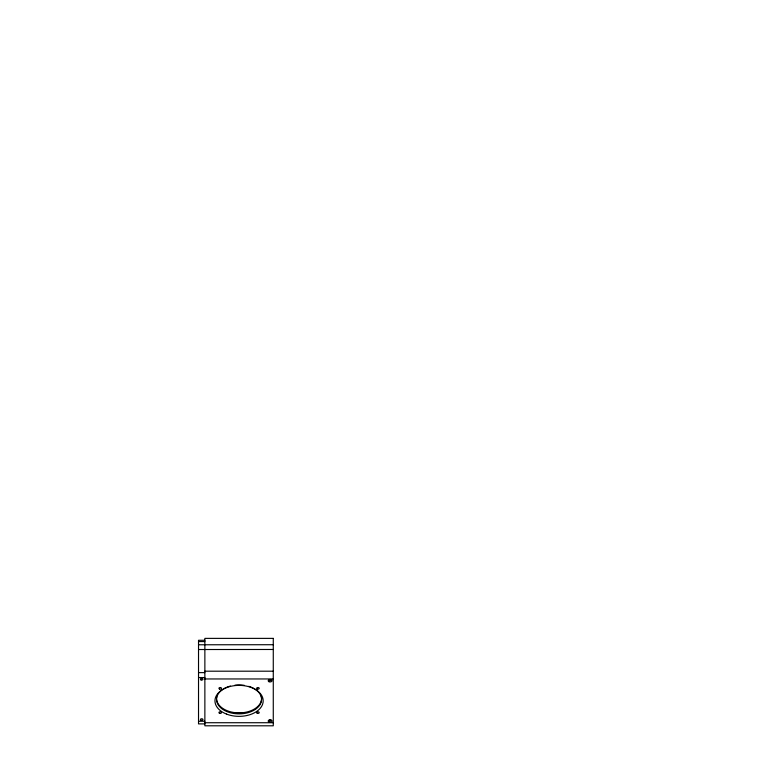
<?xml version="1.0" encoding="UTF-8"?>
<svg xmlns="http://www.w3.org/2000/svg" width="764" height="764" viewBox="0 0 764 764"><rect width="100%" height="100%" fill="white"/><g stroke="black" fill="none" stroke-linecap="round" stroke-linejoin="round"><path stroke-width="1.15" d="M270.972 679.654L269.234 679.654M270.924 720.07L269.339 720.127M204.867 640.28L198.525 640.28L198.525 723.89L204.867 723.89M198.525 641.569L204.867 641.579M198.525 644.778L273.273 644.721M198.525 649.524L273.273 649.476M204.867 671.193L273.273 671.193M198.525 672.626L204.867 672.626M198.525 677.553L204.867 677.553M204.867 678.957L273.273 678.957M233.688 713.06L244.375 713.06M198.525 721.254L204.867 721.254M204.867 722.725L273.273 722.725M248.739 686.33A22.519 14.478 0 0 1 256.465 708.591A22.519 14.478 0 0 1 220.987 708.027A22.519 14.478 0 0 1 230.432 686.034M234.94 685.174A22.519 14.478 0 0 1 244.299 685.327M261.202 695.775A22.519 14.478 0 0 1 242.045 712.774A22.519 14.478 0 0 1 216.632 699.585M216.565 698.067A22.519 14.478 0 0 1 216.747 696.558M269.157 680.065C270.876 682.367 271.554 678.06 269.157 680.065M269.157 720.433C270.857 722.734 271.621 718.408 269.157 720.433M273.273 638.379L204.867 638.379L204.867 725.8L273.273 725.8L273.273 638.379M269.157 722.133A1.9 1.222 0 0 0 272.003 721.073A1.9 1.222 0 0 0 269.157 720.013A1.9 1.222 0 0 0 269.157 722.133M268.985 681.698A1.9 1.222 0 0 0 271.994 680.839A1.9 1.222 0 0 0 269.329 679.597A1.9 1.222 0 0 0 268.985 681.698M226.507 714.082A24.104 15.49 0 0 0 263.169 701.247A24.104 15.49 0 0 0 227.548 687.256A24.104 15.49 0 0 0 226.507 714.082M257.306 689.042A1.27 0.812 0 0 0 259.206 688.335A1.27 0.812 0 0 0 257.306 687.629A1.27 0.812 0 0 0 257.306 689.042M219.564 689.042A1.27 0.812 0 0 0 221.474 688.335A1.27 0.812 0 0 0 219.564 687.629A1.27 0.812 0 0 0 219.564 689.042M257.306 713.299A1.27 0.812 0 0 0 259.206 712.592A1.27 0.812 0 0 0 257.306 711.886A1.27 0.812 0 0 0 257.306 713.299M219.564 713.299A1.27 0.812 0 0 0 221.474 712.592A1.27 0.812 0 0 0 219.564 711.886A1.27 0.812 0 0 0 219.564 713.299M201.066 720.29A1.27 0.812 0 0 0 202.966 719.583A1.27 0.812 0 0 0 201.066 718.876A1.27 0.812 0 0 0 201.066 720.29M201.066 679.931A1.27 0.812 0 0 0 202.966 679.225A1.27 0.812 0 0 0 201.066 678.518A1.27 0.812 0 0 0 201.066 679.931"/></g></svg>
